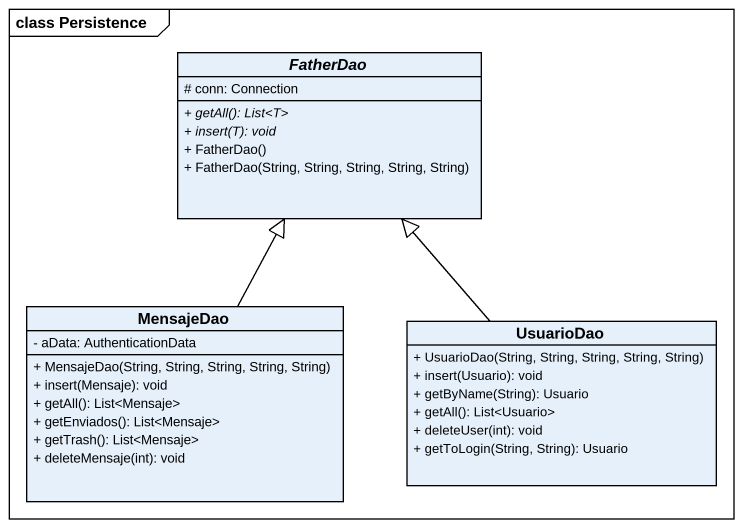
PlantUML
@startuml
mainframe class Persistence
hide circle
hide empty members
skinparam classAttributeIconSize 0
abstract class FatherDao {
  # conn: Connection
  {abstract} + getAll(): List<T>
  {abstract} + insert(T): void
  + FatherDao()
  + FatherDao(String, String, String, String, String)
}
class MensajeDao {
  - aData: AuthenticationData
  + MensajeDao(String, String, String, String, String)
  + insert(Mensaje): void
  + getAll(): List<Mensaje>
  + getEnviados(): List<Mensaje>
  + getTrash(): List<Mensaje>
  + deleteMensaje(int): void
}
class UsuarioDao {
  + UsuarioDao(String, String, String, String, String)
  + insert(Usuario): void
  + getByName(String): Usuario
  + getAll(): List<Usuario>
  + deleteUser(int): void
  + getToLogin(String, String): Usuario
}
MensajeDao -up-|> FatherDao
UsuarioDao -up-|> FatherDao
@enduml
